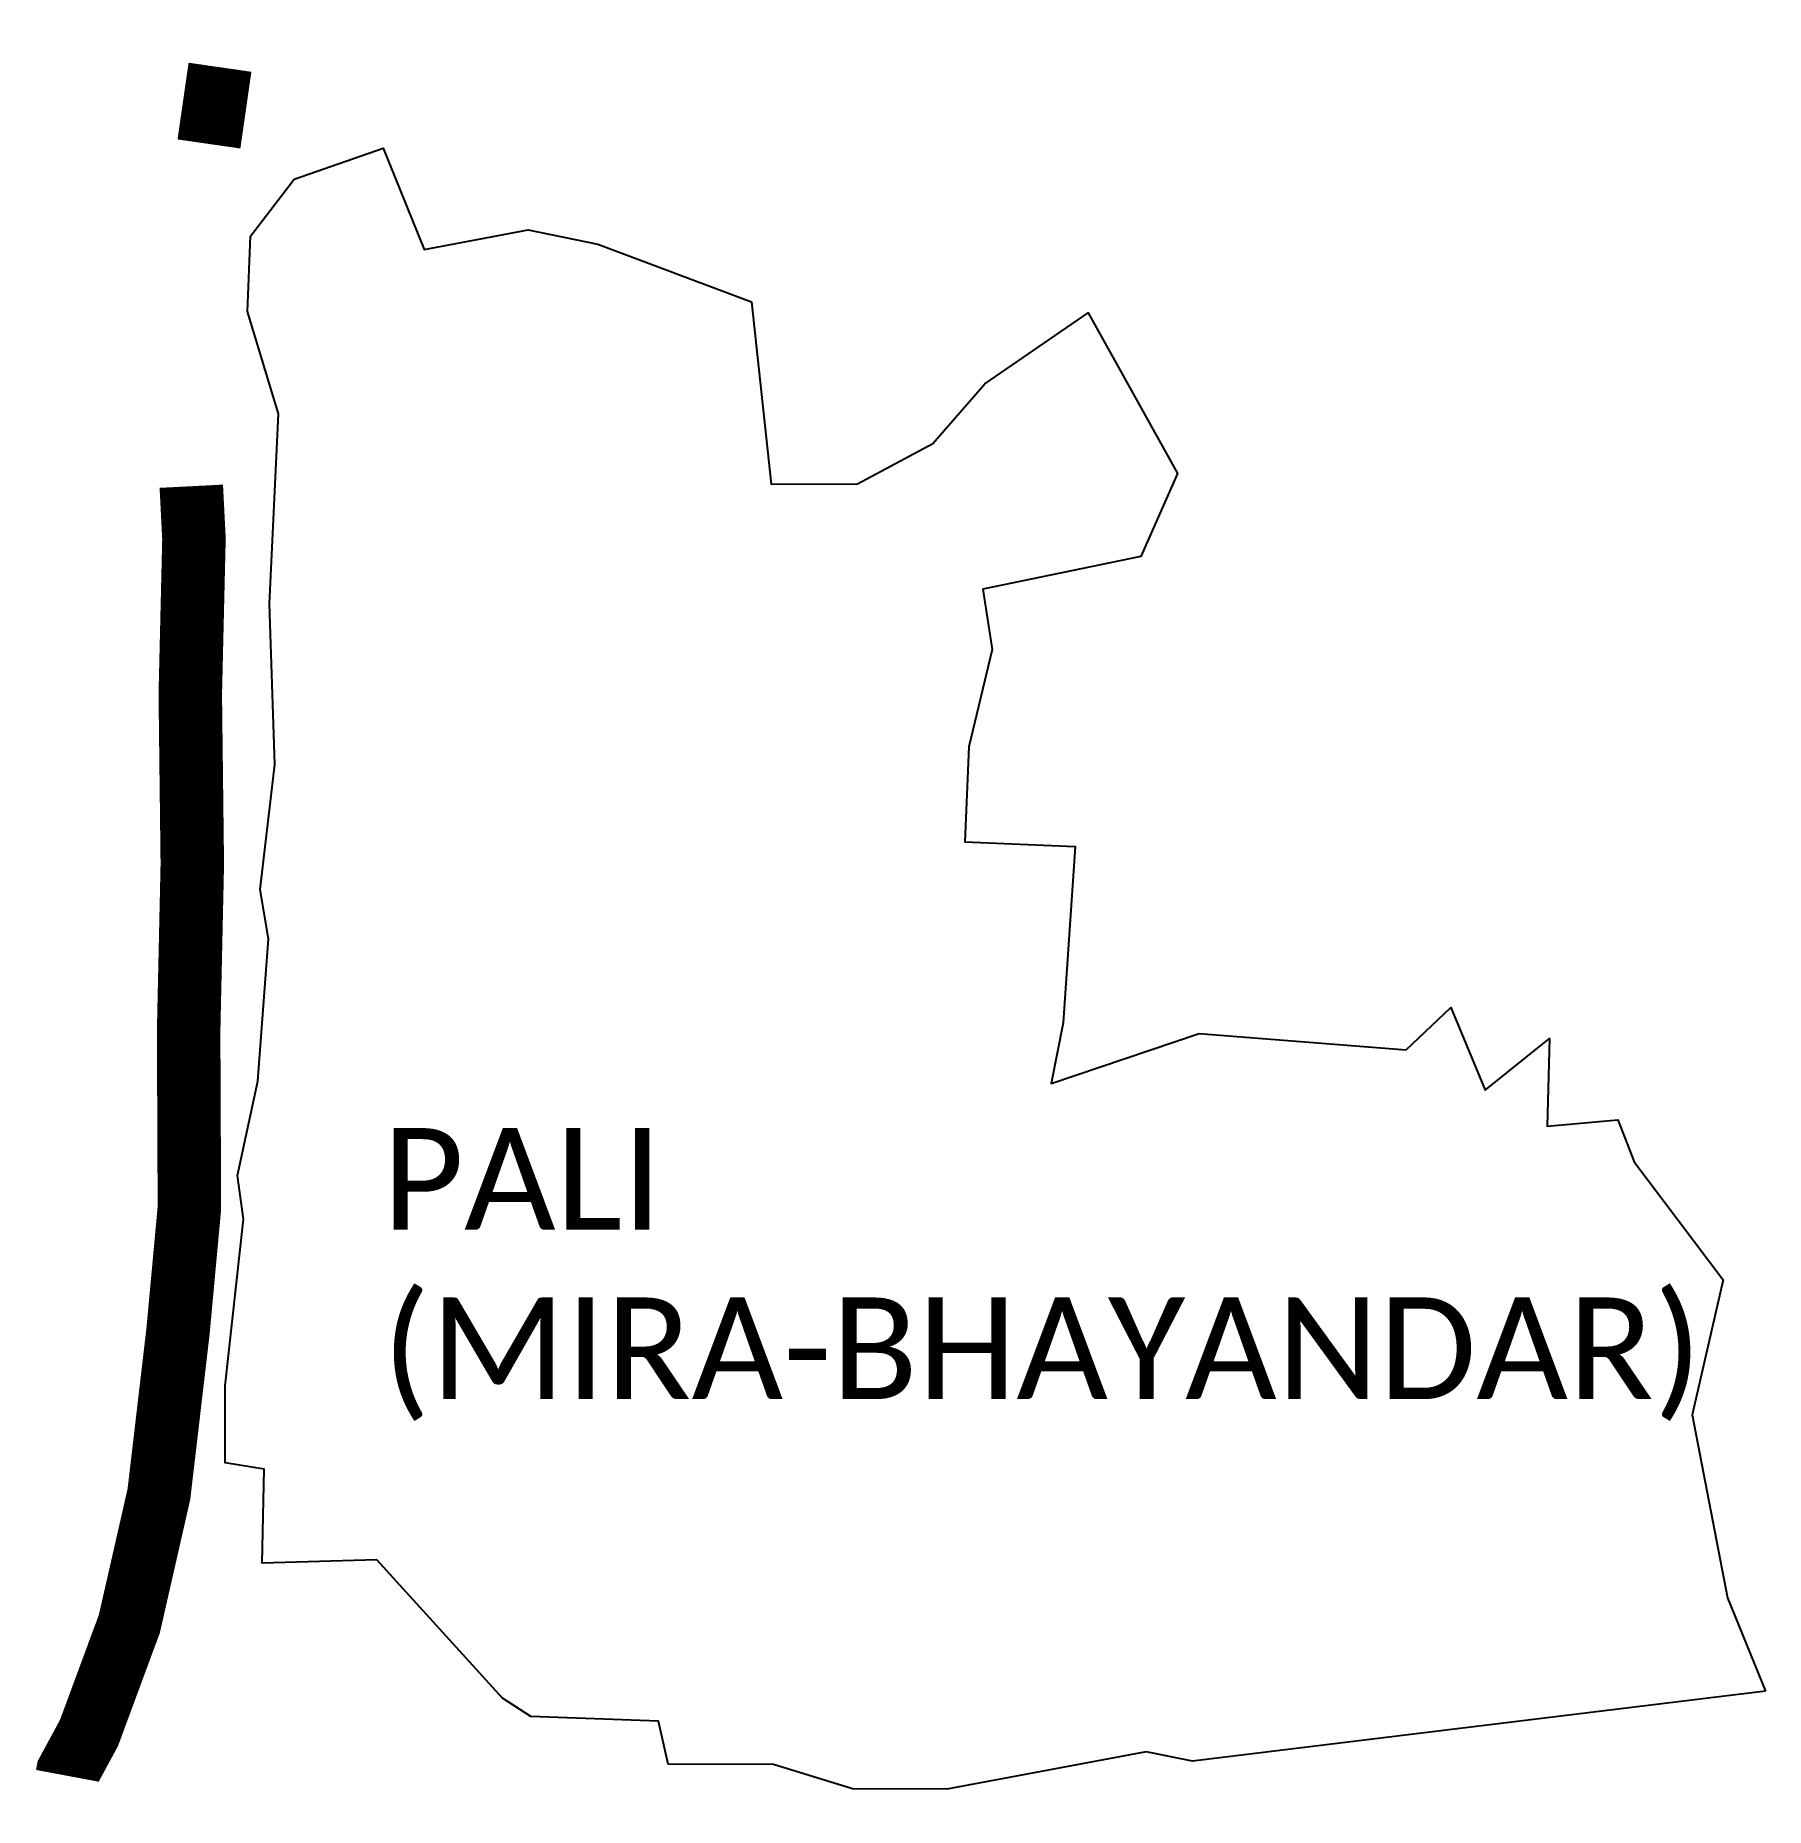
# Model space of a CAD drawing. Header units: metres. Extents: x 267060 to 268423, y 2134116 to 2135512.
import ezdxf

# ---------------------------------------------------------------- set-up
doc = ezdxf.new("R2010")
doc.units = ezdxf.units.M
for name, color, linetype in [('UNPROTECTED', 130, 'Continuous'), ('VILLAGE BOUNDRY', 4, 'Continuous'), ('VILLAGE NAME', 250, 'Continuous')]:
    doc.layers.add(name, color=color, linetype=linetype)
doc.styles.get("Standard").update_dxf_attribs({"font": 'arial.ttf'})

msp = doc.modelspace()

# ---------------------------------------------------------------- linework, layer by layer
at = {"layer": 'UNPROTECTED', "const_width": 50, "flags": 128}
for points in [[(267205.5, 2135486.6), (267196.8, 2135426.2)], [(267182.9, 2135156.7), (267185, 2135115.4), (267182.1, 2134992.7), (267183.7, 2134859.1), (267180.8, 2134727.7), (267181.4, 2134588.4), (267172.4, 2134490.9), (267157.4, 2134363.1), (267134.1, 2134260.9), (267102.4, 2134175.2), (267097.4, 2134165.9), (267085.8, 2134144.5), (267085.2, 2134141.3)]]:
    msp.add_lwpolyline(points, dxfattribs=at)
at = {"layer": 'VILLAGE BOUNDRY'}
msp.add_polyline3d([(268422.7, 2134207.9, 0), (267971.3, 2134152.7, 0), (267935, 2134160.3, 0), (267778, 2134130.9, 0), (267703.7, 2134131, 0), (267641.3, 2134150.3, 0), (267558.5, 2134150.4, 0), (267550.9, 2134184.2, 0), (267450.3, 2134187.9, 0), (267427.9, 2134202.5, 0), (267329.1, 2134311.4, 0), (267238.7, 2134308.6, 0), (267240.2, 2134382.8, 0), (267209.5, 2134387.6, 0), (267209.7, 2134448.3, 0), (267224.1, 2134579.6, 0), (267219.4, 2134614, 0), (267235.2, 2134688.3, 0), (267243.7, 2134800.3, 0), (267237.1, 2134839.2, 0), (267248.7, 2134937.5, 0), (267244.4, 2135064.1, 0), (267251.6, 2135213.6, 0), (267227.1, 2135294.4, 0), (267229.6, 2135353.6, 0), (267263.9, 2135398.4, 0), (267333.9, 2135422.8, 0), (267366.4, 2135343.1, 0), (267448.2, 2135358.5, 0), (267503, 2135347.2, 0), (267624.1, 2135302, 0), (267639.5, 2135158.3, 0), (267707.5, 2135158.5, 0), (267766.8, 2135190.4, 0), (267807.8, 2135237.3, 0), (267889.1, 2135293.2, 0), (267959.5, 2135166.8, 0), (267930.8, 2135101.5, 0), (267806.2, 2135075.7, 0), (267813.7, 2135028.1, 0), (267795.1, 2134951.6, 0), (267792.1, 2134876.8, 0), (267878.9, 2134873, 0), (267869.6, 2134734.1, 0), (267860.2, 2134686.5, 0), (267976.5, 2134725.8, 0), (268139.6, 2134713, 0), (268174.7, 2134746.3, 0), (268201.8, 2134681.2, 0), (268252.6, 2134721.9, 0), (268250.7, 2134652.7, 0), (268306.4, 2134657.7, 0), (268319.3, 2134624.7, 0), (268389.2, 2134531.7, 0), (268364.8, 2134425.4, 0), (268392.6, 2134281.5, 0)], close=True, dxfattribs=at)

# ---------------------------------------------------------------- texts
at = {"layer": 'VILLAGE NAME', "insert": (267333.3, 2134651.3), "char_height": 80, "attachment_point": 1}
msp.add_mtext_dynamic_manual_height_columns('{\\fCalibri|b0|i0|c0|p34;PALI (MIRA-BHAYANDAR)}', width=635.206, gutter_width=643.2, heights=[0], dxfattribs=at)

doc.saveas('drawing.dxf')
